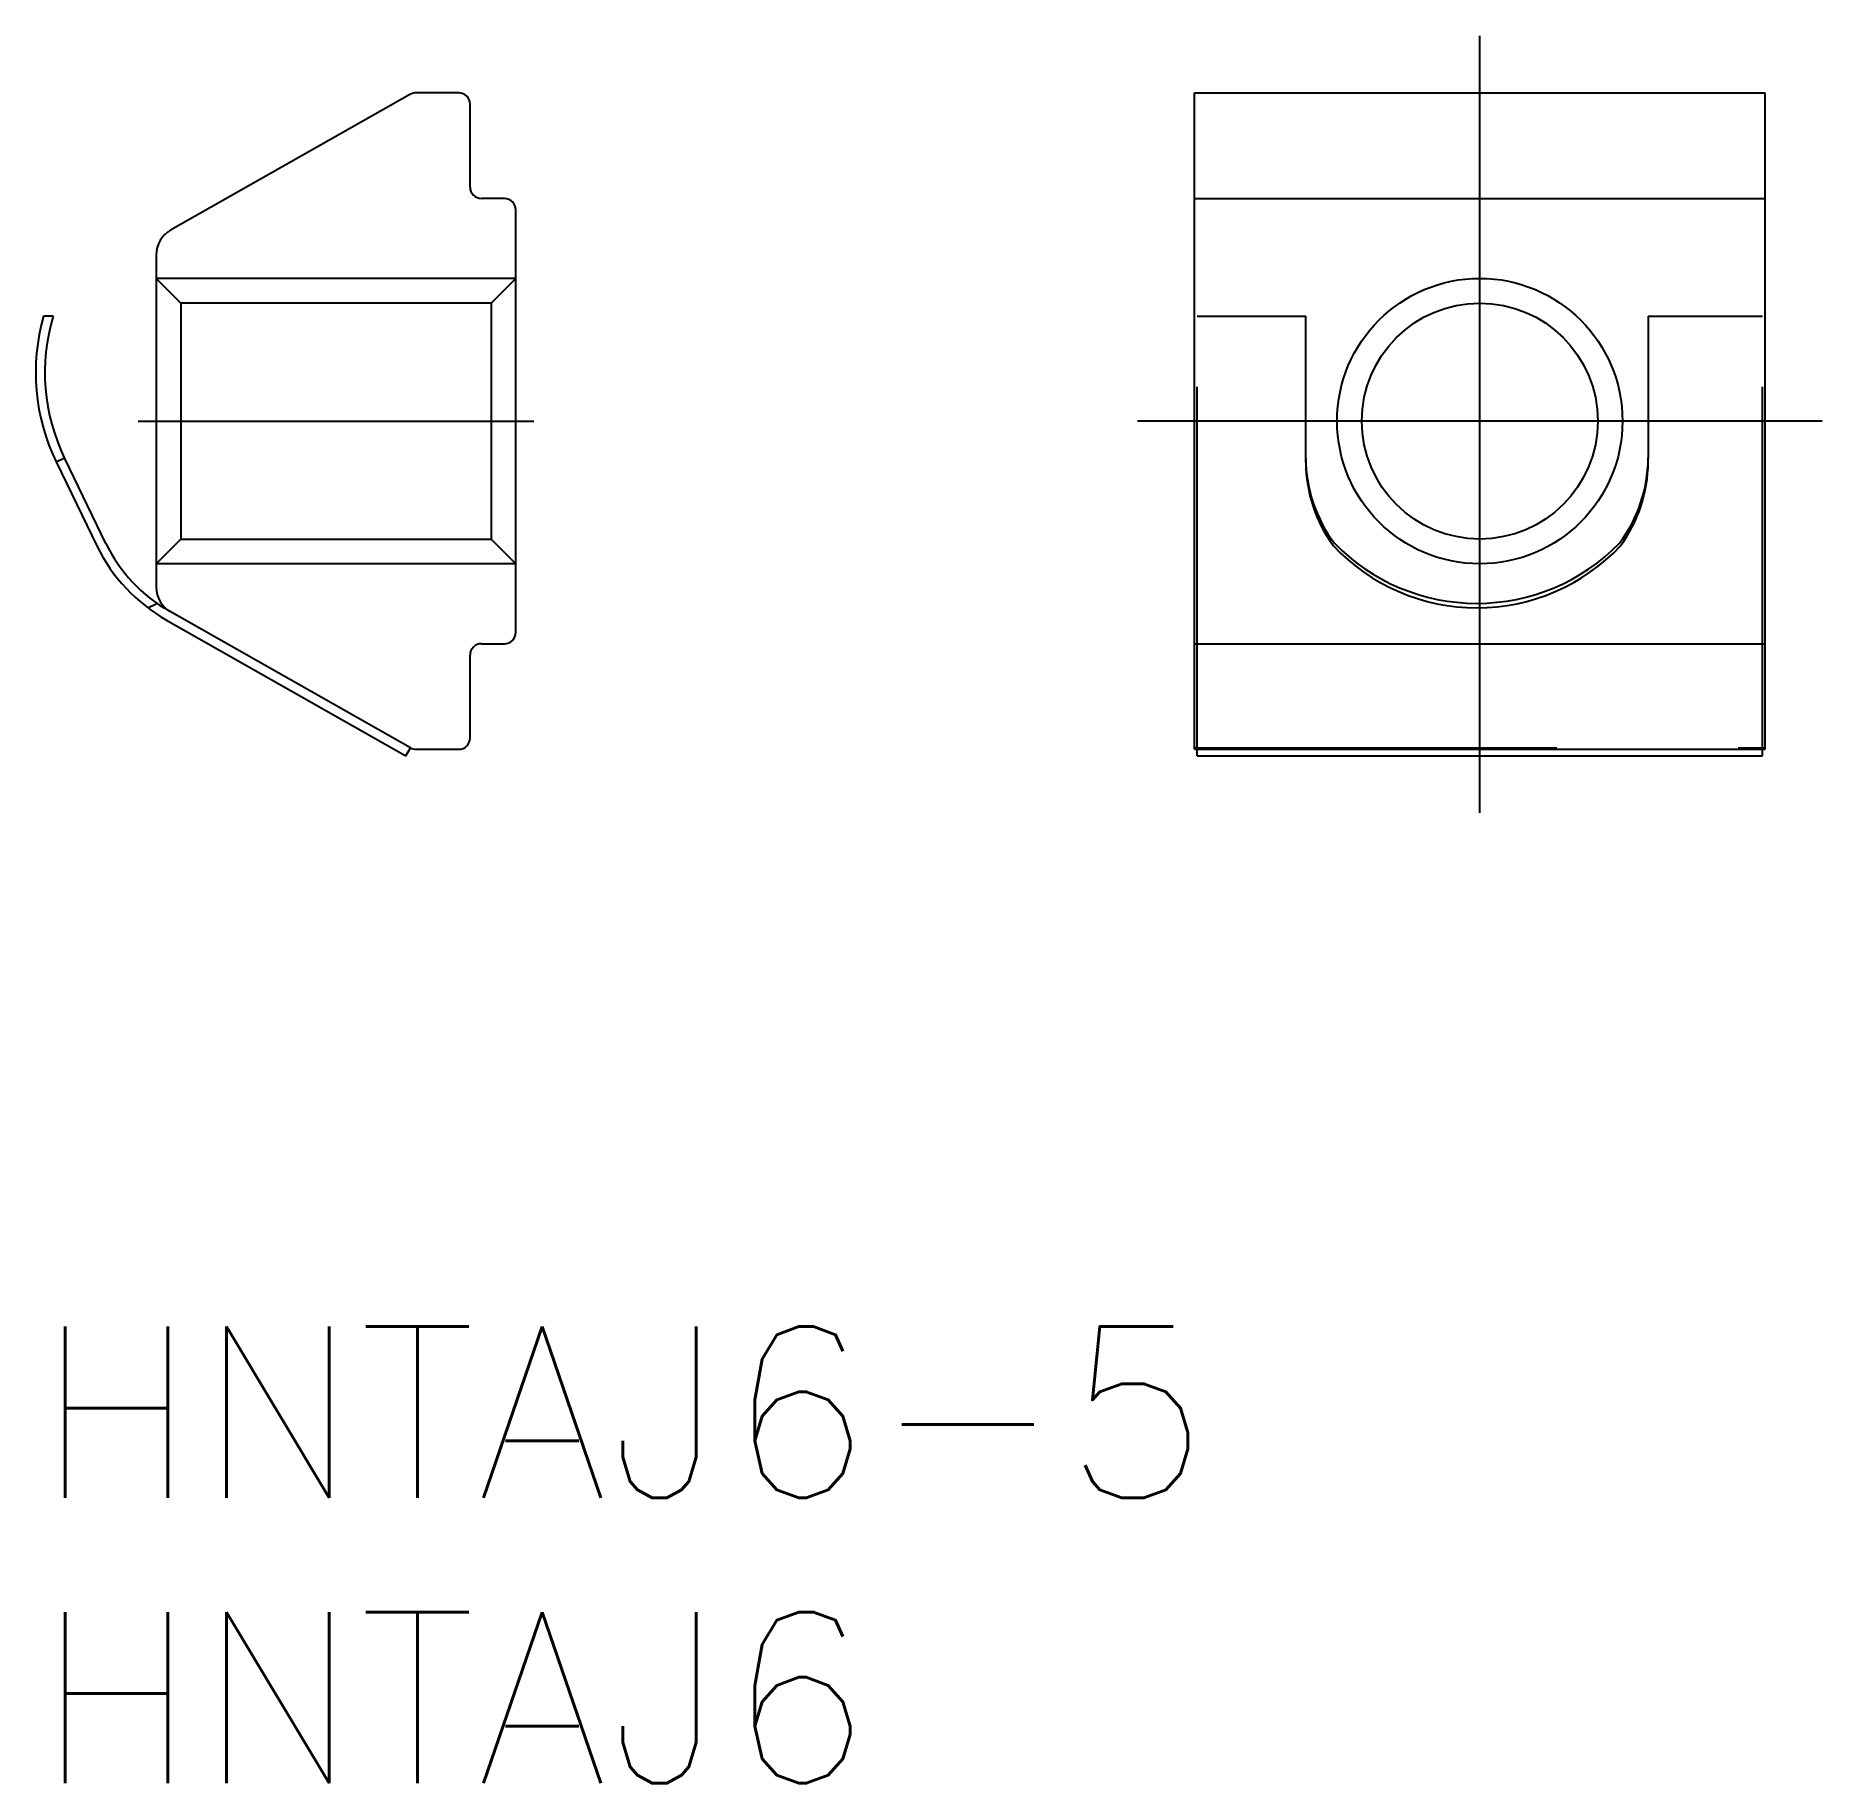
# Model space of a CAD drawing. Extents: x 0 to 31.3, y -8 to 22.6.
import ezdxf

# ---------------------------------------------------------------- set-up
doc = ezdxf.new("R2010")
doc.units = 0
doc.header["$LTSCALE"] = 0.5
doc.linetypes.add('CENTER', pattern=[50.8, 31.75, -6.35, 6.35, -6.35])
doc.linetypes.add('DASHED', pattern=[19.05, 12.7, -6.35])
for name, color, linetype in [('MSM_CENTER', 1, 'CENTER'), ('MSM_CONTINUOUS', 7, 'CONTINUOUS'), ('MSM_DASHED', 4, 'DASHED'), ('MSM_NARROW', 5, 'CONTINUOUS'), ('MSM_PART_NUMBER', 7, 'CONTINUOUS')]:
    doc.layers.add(name, color=color, linetype=linetype)
doc.styles.get("Standard").update_dxf_attribs({"font": 'txt.shx', "height": 3, "bigfont": 'bigfont.shx'})

msp = doc.modelspace()

# ---------------------------------------------------------------- linework, layer by layer
at = {"layer": 'MSM_CENTER'}
for p, q in [((25.3, 9), (25.3, 22.613)), ((1.795, 15.863), (8.725, 15.863)), ((31.3, 15.863), (19.3, 15.863))]:
    msp.add_line(p, q, dxfattribs=at)
at = {"layer": 'MSM_CONTINUOUS'}
for p, q in [((7.41, 21.613), (6.663, 21.613)), ((20.3, 21.613), (30.3, 21.613)), ((20.3, 10.113), (20.3, 21.613)), ((30.3, 10.113), (30.3, 21.613)), ((6.564, 21.587), (2.363, 19.207)), ((7.61, 19.963), (7.61, 21.413)), ((8.21, 19.763), (7.81, 19.763)), ((20.3, 19.763), (30.3, 19.763)), ((8.41, 12.163), (8.41, 19.563)), ((2.11, 18.772), (2.11, 12.955)), ((0.305, 17.703), (0.138, 17.703)), ((0.363, 15.136), (1.072, 13.676)), ((1.228, 13.721), (0.507, 15.206)), ((6.564, 10.139), (2.346, 12.53)), ((2.291, 12.377), (6.485, 10)), ((7.81, 11.963), (8.21, 11.963)), ((20.3, 11.963), (30.3, 11.963)), ((7.61, 10.313), (7.61, 11.763)), ((6.485, 10), (6.564, 10.139)), ((6.663, 10.113), (7.41, 10.113)), ((20.3, 10.113), (30.3, 10.113)), ((20.35, 10), (20.35, 10.113)), ((30.25, 10), (30.25, 10.113)), ((20.35, 10), (30.25, 10))]:
    msp.add_line(p, q, dxfattribs=at)
msp.add_circle((25.3, 15.863), 2.5, dxfattribs=at)
for centre, radius, start, end in [((6.663, 21.413), 0.2, 90, 119.5388), ((7.41, 21.413), 0.2, 0, 90), ((7.81, 19.963), 0.2, 180, 270), ((8.21, 19.563), 0.2, 0, 90), ((2.61, 18.772), 0.5, 119.5388, 180), ((3.61, 16.713), 3.61, 164.0834, 205.9), ((3.61, 16.713), 3.45, 163.3242, 205.9), ((3.77, 14.987), 3, 205.9, 240.4612), ((3.702, 14.922), 2.75, 205.9, 240.4612), ((2.61, 12.955), 0.5, 180, 240.4612), ((7.81, 11.763), 0.2, 90, 180), ((8.21, 12.163), 0.2, 270, 0), ((6.663, 10.313), 0.2, 240.4612, 270), ((7.41, 10.313), 0.2, 270, 0)]:
    msp.add_arc(centre, radius, start, end, dxfattribs=at)
at = {"layer": 'MSM_DASHED'}
for p, q in [((2.543, 17.93), (2.11, 18.363)), ((8.41, 18.363), (2.11, 18.363)), ((8.41, 18.363), (7.977, 17.93)), ((7.977, 17.93), (2.543, 17.93)), ((2.543, 17.93), (2.543, 13.796)), ((7.977, 17.93), (7.977, 13.796)), ((20.35, 17.703), (22.25, 17.703)), ((20.35, 10.113), (20.35, 17.703)), ((22.25, 15.136), (22.25, 17.703)), ((28.25, 17.703), (30.25, 17.703)), ((28.25, 17.703), (28.25, 15.206)), ((30.25, 10.113), (30.25, 17.703)), ((0.358, 15.146), (0.502, 15.216)), ((22.25, 15.206), (22.25, 15.216)), ((28.25, 15.136), (28.25, 15.216)), ((2.11, 13.363), (2.543, 13.796)), ((2.543, 13.796), (7.977, 13.796)), ((7.977, 13.796), (8.41, 13.363)), ((8.41, 13.363), (2.11, 13.363)), ((1.964, 12.591), (2.124, 12.669)), ((20.3, 10.139), (30.3, 10.139))]:
    msp.add_line(p, q, dxfattribs=at)
for centre, radius, start, end in [((24.769, 15.231), 2.519, 180.5647, 216.8242), ((24.766, 15.16), 2.516, 180.544, 216.1472), ((25.735, 15.23), 2.515, 323.1424, 359.4638), ((25.733, 15.161), 2.517, 323.8619, 359.4469), ((25.25, 16.052), 3.46, 223.3603, 316.6397), ((25.25, 16.162), 3.492, 224.344, 315.656)]:
    msp.add_arc(centre, radius, start, end, dxfattribs=at)
at = {"layer": 'MSM_NARROW'}
msp.add_circle((25.3, 15.863), 2.067, dxfattribs=at)

# ---------------------------------------------------------------- texts
at = {"layer": 'MSM_PART_NUMBER'}
for s, p in [('HNTAJ6-5', (0, -3)), ('HNTAJ6', (0, -8))]:
    msp.add_text(s, height=3, dxfattribs=at).set_placement(p)

doc.saveas('drawing.dxf')
